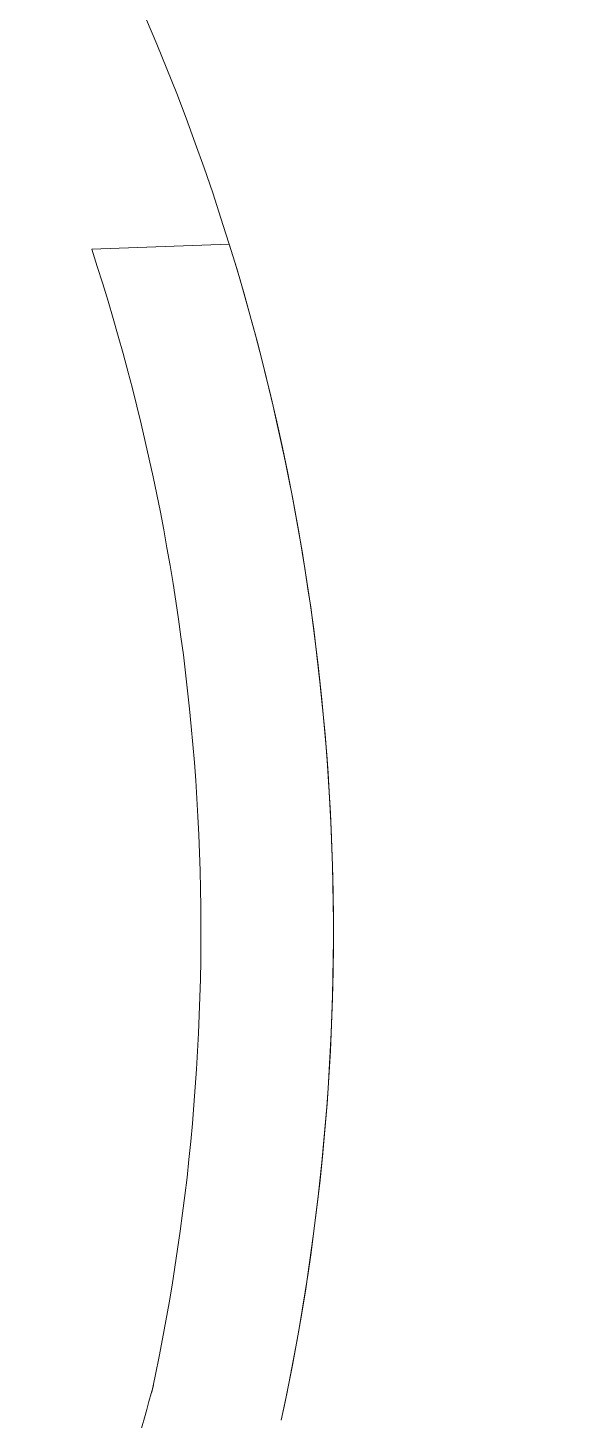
# Model space of a CAD drawing. Header units: millimetres. Extents: x -71377 to 516042, y -145869 to 441446.
# Drawn here: x 175770 to 177398, y 173765 to 177969 of the extents above; entities that cross this region are included whole.
import ezdxf

# ---------------------------------------------------------------- set-up
doc = ezdxf.new("R2010")
doc.units = ezdxf.units.MM
doc.header["$LTSCALE"] = 1000
for name, color, linetype, lineweight in [('04', 4, 'Continuous', 5), ('06', 6, 'Continuous', 5), ('조경라인_dwg', 8, 'Continuous', 5)]:
    doc.layers.add(name, color=color, linetype=linetype, lineweight=lineweight)

# ---------------------------------------------------------------- blocks, each defined once
blk = doc.blocks.new('조경라인_dwg-6847807-지반층 배치도')
at = {"layer": '04'}
blk.add_line((176378.1, 177315.4), (175963, 177300.6), dxfattribs=at)
for centre, radius, start, end in [((169692.6, 175241), 7000, 347.82758, 17.23815), ((169692.6, 175241), 6600, 347.82758, 18.1839), ((155887, 179387.6), 21000, 342.55508, 344.7674)]:
    blk.add_arc(centre, radius, start, end, dxfattribs=at)
at = {"layer": '06'}
for centre, radius, start, end in [((172981.5, 174827.6), 6800, 313.95697, 64.15897), ((169692.6, 175241), 7000, 347.82758, 29.74428)]:
    blk.add_arc(centre, radius, start, end, dxfattribs=at)

msp = doc.modelspace()

# ---------------------------------------------------------------- block references
at = {"layer": '조경라인_dwg', "rotation": 8.537736462515947e-07}
msp.add_blockref('조경라인_dwg-6847807-지반층 배치도', (0, 0), dxfattribs=at)

doc.saveas('drawing.dxf')
